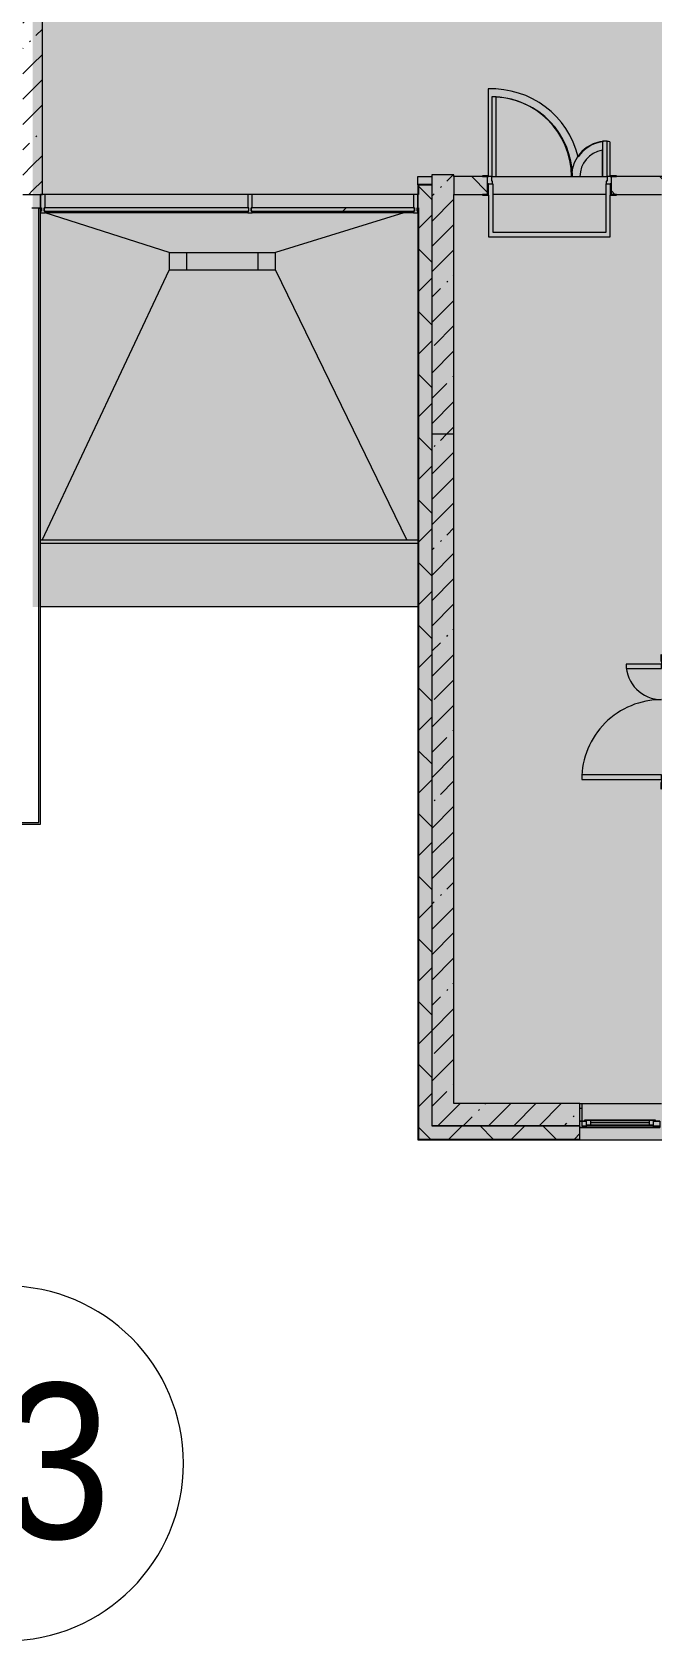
# Model space of a CAD drawing. Header units: millimetres. Extents: x 81632 to 272167, y -8553 to 29000.
# Drawn here: x 229816 to 236801, y -5906 to 12229 of the extents above; entities that cross this region are included whole.
import ezdxf

# ---------------------------------------------------------------- set-up
doc = ezdxf.new("R2010")
doc.units = ezdxf.units.MM
doc.layers.add('A-DETL-GENF-1', color=7, linetype='Continuous', lineweight=9, true_color=0xc0c0c0, transparency=0.4)
for name, color, linetype, lineweight, true_color in [('A-DOOR-4', 7, 'Continuous', 5, 0xb7b7b7), ('A-DOOR-5', 7, 'Continuous', 5, 0xe2e2e2), ('A-DOOR-FRAM-4', 7, 'Continuous', 5, 0xe2e2e2), ('A-DOOR-FRAM-5', 7, 'Continuous', 5, 0xb7b7b7), ('A-FLOR-2', 7, 'Continuous', 5, 0xb7b7b7), ('A-GENM-1', 7, 'Continuous', 5, 0x737373), ('A-GLAZ-2', 7, 'Continuous', 5, 0x737373), ('A-GLAZ-CURT-3', 7, 'Continuous', 5, 0x737373), ('A-GLAZ-CWMG-3', 7, 'Continuous', 5, 0x383e42), ('A-GLAZ-CWMG-4', 7, 'Continuous', 5, 0x737373), ('A-ROOF-1', 7, 'Continuous', 5, 0x737373), ('A-WALL-3', 7, 'Continuous', 5, 0x737373), ('A-WALL-4', 7, 'Continuous', 9, 0x737373), ('I-WALL-4', 7, 'Continuous', 5, 0x737373)]:
    doc.layers.add(name, color=color, linetype=linetype, lineweight=lineweight, true_color=true_color)
for name, color, linetype, lineweight in [('A-GLAZ-CURT-2', 7, 'Continuous', 5), ('A-WALL', 7, 'Continuous', 9), ('A-WALL-2', 7, 'Continuous', 5), ('I-WALL-3', 7, 'Continuous', 5), ('Оси', 7, 'Continuous', 9), ('Оси-1', 7, 'Continuous', 20)]:
    doc.layers.add(name, color=color, linetype=linetype, lineweight=lineweight)
doc.styles.add('Arial_1', font='arial.ttf', dxfattribs={"width": 0.9, "height": 1750})
pattern_1 = [(45, (144961.33, 0), (-353.5534, 353.5534), []), (135, (144961.33, 0), (-353.5534, -353.5534), [])]
pattern_2 = [(45, (144961.33, 0), (-285.1231, 285.1231), []), (45, (145246.45, 0), (-285.1231, 285.1231), [504.031, -100.806, 16.764, -84.042])]

# ---------------------------------------------------------------- blocks, each defined once
blk = doc.blocks.new('120_Окно_СКБ_1Ст - 120_Окно_СКБ_1Ст 900х2500_h_ с форточкой-V74-2_6_3_птичка')
at = {"layer": 'A-GLAZ-2'}
for p, q in [((-450, -127), (-450, -57)), ((-450, -57), (-380, -57)), ((450, -57), (-450, -57)), ((-380, -127), (-450, -127)), ((-450, -127), (-400, -127)), ((-380, -127), (-400, -127)), ((-400, -127), (-400, -137)), ((-400, -137), (400, -137)), ((400, -137), (-400, -137)), ((-380, -57), (-380, -127)), ((380, -87), (-380, -87)), ((-380, -87), (-380, -127)), ((-330, -137), (-330, -87)), ((-330, -107), (330, -107)), ((330, -117), (-330, -117)), ((330, -137), (330, -87)), ((380, -127), (380, -57)), ((380, -57), (450, -57)), ((380, -127), (380, -87)), ((450, -127), (380, -127)), ((400, -127), (380, -127)), ((400, -127), (450, -127)), ((400, -137), (400, -127)), ((450, -57), (450, -127))]:
    blk.add_line(p, q, dxfattribs=at)
blk = doc.blocks.new('110_Дверь_СКБ_2Ст - Д-5_п_ Из игровой в коридор-32215844-2_6_3_птичка')
at = {"layer": 'A-DOOR-5'}
for points in [[(-638, 40), (-588, 40), (-588, 940), (-638, 940)], [(612, 440), (612, 40), (662, 40), (662, 440)]]:
    blk.add_hatch(color=256, dxfattribs=at).paths.add_polyline_path(points)
h = blk.add_hatch(color=256, dxfattribs=at)
h.paths.add_polyline_path([(-688, 40), (-688, -40), (-628, -40), (-628, -10), (-638, -10), (-638, 40)])
h.paths.add_polyline_path([(652, -40), (712, -40), (712, 40), (662, 40), (662, -10), (652, -10)])
at = {"layer": 'A-DOOR-FRAM-4'}
for points in [[(-743, 40), (-673, 40), (-673, 48), (-743, 48)], [(697, 40), (767, 40), (767, 48), (697, 48)], [(-743, -48), (-673, -48), (-673, -40), (-743, -40)], [(697, -48), (767, -48), (767, -40), (697, -40)]]:
    blk.add_hatch(color=256, dxfattribs=at).paths.add_polyline_path(points)
at = {"layer": 'A-DOOR-4'}
for p, q in [((-638, 940), (-638, 40)), ((-588, 940), (-638, 940)), ((-588, 40), (-588, 940)), ((662, 440), (612, 440)), ((612, 440), (612, 40)), ((662, 40), (662, 440)), ((-638, 40), (-588, 40)), ((612, 40), (662, 40))]:
    blk.add_line(p, q, dxfattribs=at)
for centre, radius, start, end in [((-638, 40), 900, 0, 90), ((662, 40), 400, 90, 180)]:
    blk.add_arc(centre, radius, start, end, dxfattribs=at)
at = {"layer": 'A-DOOR-FRAM-5'}
for p, q in [((-673, 48), (-743, 48)), ((-743, 48), (-743, 40)), ((-743, 40), (-673, 40)), ((-638, 40), (-688, 40)), ((-688, 40), (-688, -40)), ((-673, 40), (-673, 48)), ((-638, -10), (-638, 40)), ((662, 40), (662, -10)), ((712, 40), (662, 40)), ((767, 48), (697, 48)), ((697, 48), (697, 40)), ((697, 40), (767, 40)), ((712, -40), (712, 40)), ((767, 40), (767, 48)), ((-673, -40), (-743, -40)), ((-743, -40), (-743, -48)), ((-743, -48), (-673, -48)), ((-688, -40), (-628, -40)), ((-673, -39), (-688, -39)), ((-688, -39), (-688, -40)), ((-688, -40), (-673, -40)), ((-673, -40), (-673, -39)), ((-673, -48), (-673, -40)), ((-628, -10), (-638, -10)), ((-628, -40), (-628, -10)), ((662, -10), (652, -10)), ((652, -10), (652, -40)), ((652, -40), (712, -40)), ((712, -39), (697, -39)), ((697, -39), (697, -40)), ((697, -40), (712, -40)), ((767, -40), (697, -40)), ((697, -40), (697, -48)), ((697, -48), (767, -48)), ((712, -40), (712, -39)), ((767, -48), (767, -40))]:
    blk.add_line(p, q, dxfattribs=at)
blk = doc.blocks.new('110_Дверь_СКБ_2Ст - Д-2а_п_ Из коридора на лестницу-32215207-2_6_3_птичка')
at = {"layer": 'A-DOOR-5'}
for points in [[(-587.5, 100), (-587.5, 1000), (-637.5, 1000), (-637.5, 100), (-594.8, 100)], [(662.5, 100), (662.5, 500), (612.5, 500), (612.5, 100)], [(712.5, -100), (712.5, 20), (697.5, 20), (697.5, -100)]]:
    blk.add_hatch(color=256, dxfattribs=at).paths.add_polyline_path(points)
h = blk.add_hatch(color=256, dxfattribs=at)
h.paths.add_polyline_path([(652.5, 20), (712.5, 20), (712.5, 100), (662.5, 100), (662.5, 50), (652.5, 50)])
h.paths.add_polyline_path([(-687.5, 20), (-627.5, 20), (-627.5, 50), (-637.5, 50), (-637.5, 100), (-687.5, 100)])
at = {"layer": 'A-DOOR-FRAM-4'}
for points in [[(-672.5, 100), (-672.5, 108), (-742.5, 108), (-742.5, 100)], [(-672.5, -100), (-672.5, 20), (-687.5, 20), (-687.5, -100)], [(767.5, 100), (767.5, 108), (697.5, 108), (697.5, 100)], [(-672.5, -108), (-672.5, -100), (-742.5, -100), (-742.5, -108)], [(767.5, -108), (767.5, -100), (697.5, -100), (697.5, -108)]]:
    blk.add_hatch(color=256, dxfattribs=at).paths.add_polyline_path(points)
at = {"layer": 'A-DOOR-4'}
for p, q in [((-637.5, 1000), (-637.5, 100)), ((-587.5, 1000), (-637.5, 1000)), ((-587.5, 100), (-587.5, 1000)), ((662.5, 500), (612.5, 500)), ((612.5, 500), (612.5, 100)), ((662.5, 100), (662.5, 500)), ((-637.5, 100), (-587.5, 100)), ((612.5, 100), (662.5, 100))]:
    blk.add_line(p, q, dxfattribs=at)
for centre, radius, start, end in [((-637.5, 100), 900, 0, 90), ((662.5, 100), 400, 90, 180)]:
    blk.add_arc(centre, radius, start, end, dxfattribs=at)
at = {"layer": 'A-DOOR-FRAM-5'}
for p, q in [((-672.5, 108), (-742.5, 108)), ((-742.5, 108), (-742.5, 100)), ((-742.5, 100), (-672.5, 100)), ((-637.5, 100), (-687.5, 100)), ((-687.5, 100), (-687.5, 20)), ((-687.5, 20), (-627.5, 20)), ((-672.5, 20), (-687.5, 20)), ((-687.5, 20), (-687.5, -100)), ((-672.5, 100), (-672.5, 108)), ((-672.5, -100), (-672.5, 20)), ((-637.5, 50), (-637.5, 100)), ((-627.5, 50), (-637.5, 50)), ((-627.5, 20), (-627.5, 50)), ((662.5, 50), (652.5, 50)), ((652.5, 50), (652.5, 20)), ((652.5, 20), (712.5, 20)), ((662.5, 100), (662.5, 50)), ((712.5, 100), (662.5, 100)), ((767.5, 108), (697.5, 108)), ((697.5, 108), (697.5, 100)), ((697.5, 100), (767.5, 100)), ((712.5, 20), (697.5, 20)), ((697.5, 20), (697.5, -100)), ((712.5, 20), (712.5, 100)), ((712.5, -100), (712.5, 20)), ((767.5, 100), (767.5, 108)), ((-672.5, -100), (-742.5, -100)), ((-742.5, -100), (-742.5, -108)), ((-742.5, -108), (-672.5, -108)), ((-687.5, -100), (-672.5, -100)), ((-672.5, -108), (-672.5, -100)), ((697.5, -100), (712.5, -100)), ((767.5, -100), (697.5, -100)), ((697.5, -100), (697.5, -108)), ((697.5, -108), (767.5, -108)), ((767.5, -108), (767.5, -100))]:
    blk.add_line(p, q, dxfattribs=at)
blk = doc.blocks.new('Системная панель - Стекло - 40мм-23946635-2_6_3_птичка')
at = {"layer": 'A-GLAZ-CURT-2'}
h = blk.add_hatch(dxfattribs=at)
h.set_pattern_fill('FP_116', color=256, style=0, pattern_type=2)
h.set_pattern_definition([(45, (-86642.5, -9710), (-1414.214, 1414.214), [1000, -3000]), (45, (-87642.5, -10210), (-1414.214, 1414.214), [3000, -1000]), (45, (-85642.5, -10710), (-1414.214, 1414.214), [1000, -3000])])
h.paths.add_polyline_path([(1101, 0), (1153, 0), (1153, 40), (-1153, 40), (-1153, 0), (-567, 0)])
at = {"layer": 'A-GLAZ-CURT-3'}
for p, q in [((1153, 40), (-1153, 40)), ((-1153, 40), (-1153, 0)), ((-1153, 0), (1153, 0)), ((1153, 0), (1153, 40))]:
    blk.add_line(p, q, dxfattribs=at)
blk = doc.blocks.new('Системная панель - Стекло - 40мм-23946636-2_6_3_птичка')
at = {"layer": 'A-GLAZ-CURT-2'}
h = blk.add_hatch(dxfattribs=at)
h.set_pattern_fill('FP_117', color=256, style=0, pattern_type=2)
h.set_pattern_definition([(45, (-88744.2, -9710), (-1414.214, 1414.214), [1000, -3000]), (45, (-89744.2, -10210), (-1414.214, 1414.214), [3000, -1000]), (45, (-87744.2, -10710), (-1414.214, 1414.214), [1000, -3000])])
h.paths.add_polyline_path([(919, 0), (919, 40), (-919, 40), (-919, 0), (-868, 0)])
at = {"layer": 'A-GLAZ-CURT-3'}
for p, q in [((919, 40), (-919, 40)), ((-919, 40), (-919, 0)), ((-919, 0), (919, 0)), ((919, 0), (919, 40))]:
    blk.add_line(p, q, dxfattribs=at)
blk = doc.blocks.new('Прямоугольный импост - Импост структурный с накладкой - 190мм-23186047-2_6_3_птичка')
at = {"layer": 'A-GLAZ-CWMG-3'}
for points in [[(87265, 10250), (87285, 10250), (87285, 10400), (85000, 10400), (85000, 10250), (85575, 10250)], [(87234, 10193), (87285, 10193), (87285, 10210), (85000, 10210), (85000, 10193), (85575, 10193)]]:
    blk.add_hatch(color=256, dxfattribs=at).paths.add_polyline_path(points)
at = {"layer": 'A-GLAZ-CWMG-4'}
for p, q in [((87285, 10400), (85000, 10400)), ((87285, 10193), (85000, 10193))]:
    blk.add_line(p, q, dxfattribs=at)
blk = doc.blocks.new('Прямоугольный импост - Импост структурный с накладкой - 190мм-23186048-2_6_3_птичка')
at = {"layer": 'A-GLAZ-CWMG-3'}
for points in [[(88000, 10250), (88000, 10400), (87335, 10400), (87335, 10250), (87376, 10250)], [(87335, 10193), (88000, 10193), (88000, 10210), (87335, 10210)]]:
    blk.add_hatch(color=256, dxfattribs=at).paths.add_polyline_path(points)
at = {"layer": 'A-GLAZ-CWMG-4'}
for p, q in [((88000, 10400), (87335, 10400)), ((88000, 10193), (87335, 10193))]:
    blk.add_line(p, q, dxfattribs=at)
blk = doc.blocks.new('Прямоугольный импост - Импост структурный с накладкой - 190мм-23186049-2_6_3_птичка')
at = {"layer": 'A-GLAZ-CWMG-3'}
for points in [[(89154, 10250), (89154, 10400), (88000, 10400), (88000, 10250)], [(89154, 10193), (89154, 10210), (88000, 10210), (88000, 10193)]]:
    blk.add_hatch(color=256, dxfattribs=at).paths.add_polyline_path(points)
at = {"layer": 'A-GLAZ-CWMG-4'}
for p, q in [((89154, 10400), (88000, 10400)), ((89154, 10193), (88000, 10193))]:
    blk.add_line(p, q, dxfattribs=at)
blk = doc.blocks.new('Прямоугольный импост - Импост структурный с накладкой - 190мм-23946639-2_6_3_птичка')
at = {"layer": 'A-GLAZ-CWMG-4'}
for p, q in [((-50, 0), (-50, 17)), ((-50, 17), (0, 17)), ((-40, 0), (-50, 0)), ((-40, -40), (-40, 0)), ((0, 0), (-10, 0)), ((-10, 0), (-10, -40)), ((0, 17), (0, 0)), ((-50, -190), (-50, -40)), ((-50, -40), (-40, -40)), ((-10, -40), (0, -40)), ((0, -40), (0, -190)), ((0, -190), (-50, -190))]:
    blk.add_line(p, q, dxfattribs=at)
blk = doc.blocks.new('Прямоугольный импост - Импост структурный с накладкой - 190мм-23946641-2_6_3_птичка')
at = {"layer": 'A-GLAZ-CWMG-4'}
for p, q in [((0, 17), (-50, 17)), ((-50, 17), (-50, 0)), ((-50, 0), (-40, 0)), ((-40, 0), (-40, -40)), ((-10, -40), (-10, 0)), ((-10, 0), (0, 0)), ((0, 0), (0, 17)), ((-40, -40), (-50, -40)), ((-50, -40), (-50, -190)), ((0, -40), (-10, -40)), ((0, -190), (0, -40)), ((-50, -190), (0, -190))]:
    blk.add_line(p, q, dxfattribs=at)
blk = doc.blocks.new('Прямоугольный импост - Импост структурный с накладкой - 190мм-23946633-2_6_3_птичка')
at = {"layer": 'A-GLAZ-CWMG-4'}
for p, q in [((-25, 0), (-25, 17)), ((-25, 17), (25, 17)), ((-15, 0), (-25, 0)), ((-15, -40), (-15, 0)), ((25, 0), (15, 0)), ((15, 0), (15, -40)), ((25, 17), (25, 0)), ((-25, -190), (-25, -40)), ((-25, -40), (-15, -40)), ((15, -40), (25, -40)), ((25, -40), (25, -190)), ((25, -190), (-25, -190))]:
    blk.add_line(p, q, dxfattribs=at)
blk = doc.blocks.new('парапет9 - парапет-22867712-2_6_3_птичка')
at = {"layer": 'A-GENM-1'}
for p, q in [((89202, 8002), (84950, 8002)), ((89202, 7964), (84950, 7964)), ((84950, 7255), (89202, 7255))]:
    blk.add_line(p, q, dxfattribs=at)
blk = doc.blocks.new('Ось сетки - D8-29747960-2_6_3_птичка')
at = {"layer": 'Оси-1'}
for start, end in [(360, 180), (180, 360)]:
    blk.add_arc((0, 0), 4, start, end, dxfattribs=at)

msp = doc.modelspace()

# ---------------------------------------------------------------- hatches: boundary and pattern name
at = {"layer": 'A-DETL-GENF-1'}
msp.add_hatch(color=256, dxfattribs=at).paths.add_polyline_path([(265654.7, -258), (270199.3, -258), (270199.3, 21558), (238269.3, 21558), (238269.3, 27348), (229821.3, 27348), (229821.3, 5750), (234163.3, 5750), (234163.3, -258), (264754.3, -258)])
at = {"layer": 'A-WALL-2'}
h = msp.add_hatch(dxfattribs=at)
h.set_pattern_fill('FP_65', color=256, style=0, pattern_type=2)
h.set_pattern_definition(pattern_1)
h.paths.add_polyline_path([(234171.3, -100), (234321.3, -100), (234321.3, 10502), (234171.3, 10502), (234171.3, 1517.7)])
h = msp.add_hatch(dxfattribs=at)
h.set_pattern_fill('FP_65', color=256, style=0, pattern_type=2)
h.set_pattern_definition(pattern_1)
h.paths.add_polyline_path([(265191.3, -250), (266091.3, -250), (266091.3, -100), (265191.3, -100)])
h.paths.add_polyline_path([(266991.3, -250), (267791.3, -250), (267791.3, -100), (266991.3, -100)])
h.paths.add_polyline_path([(269256.6, -250), (270041.3, -250), (270041.3, -100), (268691.3, -100), (268691.3, -250)])
h.paths.add_polyline_path([(260251.9, -250), (260591.3, -250), (260591.3, -100), (259541.3, -100), (259541.3, -250)])
h.paths.add_polyline_path([(262891.3, -250), (264291.3, -250), (264291.3, -100), (262891.3, -100)])
h.paths.add_polyline_path([(254849.2, -250), (255191.3, -250), (255191.3, -100), (253891.3, -100), (253891.3, -250), (253948.7, -250)])
h.paths.add_polyline_path([(257491.3, -250), (258641.3, -250), (258641.3, -100), (257491.3, -100), (257491.3, -151.3)])
h.paths.add_polyline_path([(252091.3, -250), (252991.3, -250), (252991.3, -100), (252091.3, -100)])
h.paths.add_polyline_path([(243143.2, -250), (244891.3, -250), (244891.3, -100), (240641.3, -100), (240641.3, -250), (242242.7, -250)])
h.paths.add_polyline_path([(238591.3, -250), (239741.3, -250), (239741.3, -100), (238591.3, -100)])
h.paths.add_polyline_path([(249791.3, -250), (249791.3, -100), (248741.3, -100), (248741.3, -250)])
h.paths.add_polyline_path([(247841.3, -250), (247841.3, -100), (245791.3, -100), (245791.3, -250), (247645.5, -250)])
h.paths.add_polyline_path([(237691.3, -250), (237691.3, -100), (236891.3, -100), (236891.3, -250)])
h.paths.add_polyline_path([(235939.5, -250), (235991.3, -250), (235991.3, -100), (234171.3, -100), (234171.3, -250)])
at = {"layer": 'I-WALL-3'}
h = msp.add_hatch(dxfattribs=at)
h.set_pattern_fill('FP_73', color=256, style=0, pattern_type=2)
h.set_pattern_definition(pattern_2)
h.paths.add_polyline_path([(229821.3, 10400), (229821.3, 16300), (229711.3, 16300), (229711.3, 10400)])
h = msp.add_hatch(dxfattribs=at)
h.set_pattern_fill('FP_73', color=256, style=0, pattern_type=2)
h.set_pattern_definition(pattern_2)
h.paths.add_polyline_path([(229821.3, 10400), (229931.3, 10400), (229931.3, 16300), (229821.3, 16300), (229821.3, 10419.3)])
h = msp.add_hatch(dxfattribs=at)
h.set_pattern_fill('FP_73', color=256, style=0, pattern_type=2)
h.set_pattern_definition(pattern_2)
h.paths.add_polyline_path([(234571.3, 7700), (234571.3, 10620), (234321.3, 10620), (234321.3, 7700)])
h = msp.add_hatch(dxfattribs=at)
h.set_pattern_fill('FP_76', color=256, style=0, pattern_type=2)
h.set_pattern_definition([(135, (144961.33, 0), (-353.5534, -353.5534), [])])
h.paths.add_polyline_path([(234571.3, 10400), (234946.3, 10400), (234946.3, 10600), (234571.3, 10600), (234571.3, 10419.3)])
h.paths.add_polyline_path([(236346.3, 10400), (237471.3, 10400), (237471.3, 10600), (236346.3, 10600), (236346.3, 10419.3)])
h.paths.add_polyline_path([(239171.3, 10400), (239171.3, 10600), (238421.3, 10600), (238421.3, 10400), (238640.9, 10400)])
h = msp.add_hatch(dxfattribs=at)
h.set_pattern_fill('FP_73', color=256, style=0, pattern_type=2)
h.set_pattern_definition(pattern_2)
h.paths.add_polyline_path([(234321.3, 150), (234571.3, 150), (234571.3, 7700), (234321.3, 7700), (234321.3, 1517.7)])
h = msp.add_hatch(dxfattribs=at)
h.set_pattern_fill('FP_73', color=256, style=0, pattern_type=2)
h.set_pattern_definition(pattern_2)
h.paths.add_polyline_path([(235991.3, -100), (235991.3, 150), (234321.3, 150), (234321.3, -100), (235939.5, -100)])

# ---------------------------------------------------------------- linework, layer by layer
at = {"layer": 'A-FLOR-2'}
for p, q in [((234955.8, 11588.1), (234955.8, 10608)), ((236239.9, 10899.7), (236239.9, 10600)), ((236329.9, 10600), (236329.9, 10993.6)), ((234164.8, 10508.5), (234164.8, 10600)), ((234164.8, 10600), (234321.3, 10600)), ((235011.3, 9970), (235011.3, 10520)), ((235046.3, 10600), (236239.9, 10600)), ((236239.9, 10600), (236246.3, 10600)), ((236281.3, 10520), (236281.3, 9970)), ((234961.3, 10392), (234961.3, 9920)), ((236331.3, 9920), (236331.3, 10392)), ((234961.3, 9920), (236331.3, 9920)), ((236281.3, 9970), (235011.3, 9970)), ((235991.3, 150), (236012.3, 150))]:
    msp.add_line(p, q, dxfattribs=at)
for centre, radius, start, end in [((234998.3, 10589), 1000, 13.54971, 92.43764), ((234998.3, 10589), 910, 0.6926, 86.97623), ((236296.3, 10600), 395, 97.29578, 145.57769), ((236296.3, 10600), 305, 100.66451, 180), ((236296.3, 10600), 395, 85.12655, 90.00042)]:
    msp.add_arc(centre, radius, start, end, dxfattribs=at)
at = {"layer": 'A-ROOF-1'}
for p, q in [((231358.8, 9745), (229964.3, 10193)), ((234005.1, 10193), (232558.8, 9745)), ((234163.3, 10242), (234154.8, 10239.4)), ((231358.8, 9745), (231358.8, 9545)), ((231358.8, 9745), (232558.8, 9745)), ((231558.8, 9545), (231558.8, 9745)), ((232358.8, 9745), (232358.8, 9545)), ((232558.8, 9545), (232558.8, 9745)), ((229929.5, 6500.9), (231358.8, 9545)), ((232558.8, 9545), (231358.8, 9545)), ((232558.8, 9545), (234041.2, 6500.9))]:
    msp.add_line(p, q, dxfattribs=at)
at = {"layer": 'A-WALL'}
msp.add_line((229081.3, 3320), (229891.3, 3320), dxfattribs=at)
at = {"layer": 'A-WALL-2'}
msp.add_line((220819.3, 3300), (229911.3, 3300), dxfattribs=at)
at = {"layer": 'A-WALL-3'}
for p, q in [((229911.3, 3300), (229911.3, 10400)), ((234321.3, 10510), (234163.3, 10510)), ((234163.3, 10510), (234163.3, -258)), ((229921.3, 10242), (229911.3, 10242)), ((234163.3, 10242), (234154.8, 10242)), ((235991.3, 100), (236011.3, 100)), ((235991.3, -100), (234321.3, -100)), ((235991.3, -258), (235991.3, -100)), ((236011.3, -100), (236011.3, -100)), ((236011.3, -100), (236891.3, -100)), ((234163.3, -258), (237691.3, -258))]:
    msp.add_line(p, q, dxfattribs=at)
at = {"layer": 'A-WALL-4'}
for p, q in [((234571.3, 10600), (234571.3, 10400)), ((234163.3, 10400), (234171.3, 10400)), ((234321.3, 10505), (234168.3, 10505)), ((234168.3, 10505), (234168.3, 10400)), ((234171.3, 10502), (234171.3, 10400)), ((234321.3, 10502), (234171.3, 10502)), ((229811.3, 10250), (229911.3, 10250)), ((229891.3, 3320), (229891.3, 10250)), ((229891.3, 10247), (229911.3, 10247)), ((229911.3, 10242), (229891.3, 10242)), ((234163.3, 10250), (234171.3, 10250)), ((234163.3, 10247), (234168.3, 10247)), ((234168.3, 10247), (234168.3, -253)), ((234171.3, 10250), (234171.3, -250)), ((234168.3, -253), (235991.3, -253)), ((234171.3, -250), (235991.3, -250))]:
    msp.add_line(p, q, dxfattribs=at)
at = {"layer": 'I-WALL-4'}
for p, q in [((229931.3, 10400), (229931.3, 13400)), ((234571.3, 10620), (234321.3, 10620)), ((234321.3, 10620), (234321.3, -100)), ((234571.3, 10600), (234571.3, 10620)), ((234891.3, 10600), (234571.3, 10600)), ((237441.3, 10600), (236401.3, 10600)), ((229711.3, 10400), (229931.3, 10400)), ((234571.3, 10400), (234891.3, 10400)), ((234571.3, 150), (234571.3, 10400)), ((236281.3, 10400), (235011.3, 10400)), ((236401.3, 10400), (236911.3, 10400)), ((234321.3, 7700), (234571.3, 7700)), ((235991.3, 150), (234571.3, 150)), ((235991.3, -100), (235991.3, 150)), ((236011.3, 150), (236911.3, 150)), ((236011.3, 150), (236011.3, -100)), ((234321.3, -100), (235991.3, -100))]:
    msp.add_line(p, q, dxfattribs=at)

# ---------------------------------------------------------------- block references
at = {"layer": 'A-DOOR-4'}
msp.add_blockref('110_Дверь_СКБ_2Ст - Д-2а_п_ Из коридора на лестницу-32215207-2_6_3_птичка', (235633.8, 10500), dxfattribs=at)
at = {"layer": 'A-DOOR-4', "rotation": 89.99999999999991}
msp.add_blockref('110_Дверь_СКБ_2Ст - Д-5_п_ Из игровой в коридор-32215844-2_6_3_птичка', (236951.3, 4442.5), dxfattribs=at)
at = {"layer": 'A-GENM-1'}
msp.add_blockref('парапет9 - парапет-22867712-2_6_3_птичка', (144961.3, -1500), dxfattribs=at)
at = {"layer": 'A-GLAZ-2', "rotation": 180}
msp.add_blockref('120_Окно_СКБ_1Ст - 120_Окно_СКБ_1Ст 900х2500_h_ с форточкой-V74-2_6_3_птичка', (236441.3, -175), dxfattribs=at)
at = {"layer": 'A-GLAZ-CURT-3'}
for name, p in [('Системная панель - Стекло - 40мм-23946635-2_6_3_птичка', (231103.8, 10210)), ('Системная панель - Стекло - 40мм-23946636-2_6_3_птичка', (233205.6, 10210))]:
    msp.add_blockref(name, p, dxfattribs=at)
at = {"layer": 'A-GLAZ-CWMG-4', "rotation": 180}
msp.add_blockref('Прямоугольный импост - Импост структурный с накладкой - 190мм-23946641-2_6_3_птичка', (229911.3, 10210), dxfattribs=at)
at = {"layer": 'A-GLAZ-CWMG-4'}
for name in ['Прямоугольный импост - Импост структурный с накладкой - 190мм-23186047-2_6_3_птичка', 'Прямоугольный импост - Импост структурный с накладкой - 190мм-23186048-2_6_3_птичка', 'Прямоугольный импост - Импост структурный с накладкой - 190мм-23186049-2_6_3_птичка']:
    msp.add_blockref(name, (144961.3, 0), dxfattribs=at)
at = {"layer": 'A-GLAZ-CWMG-4', "extrusion": (0, 0, -1), "rotation": 180}
for name, p in [('Прямоугольный импост - Импост структурный с накладкой - 190мм-23946633-2_6_3_птичка', (-232271.3, 10210)), ('Прямоугольный импост - Импост структурный с накладкой - 190мм-23946639-2_6_3_птичка', (-234164.8, 10210))]:
    msp.add_blockref(name, p, dxfattribs=at)
at = {"layer": 'Оси-1', "xscale": 499.9999999999995, "yscale": 499.9999999999995, "zscale": 499.9999999999995}
msp.add_blockref('Ось сетки - D8-29747960-2_6_3_птичка', (229521.3, -3906.3), dxfattribs=at)

# ---------------------------------------------------------------- texts
at = {"layer": 'Оси', "insert": (228258.3, -3003), "char_height": 1750, "width": 3030.379, "attachment_point": 1, "style": 'Arial_1'}
msp.add_mtext('23', dxfattribs=at)

doc.saveas('drawing.dxf')
